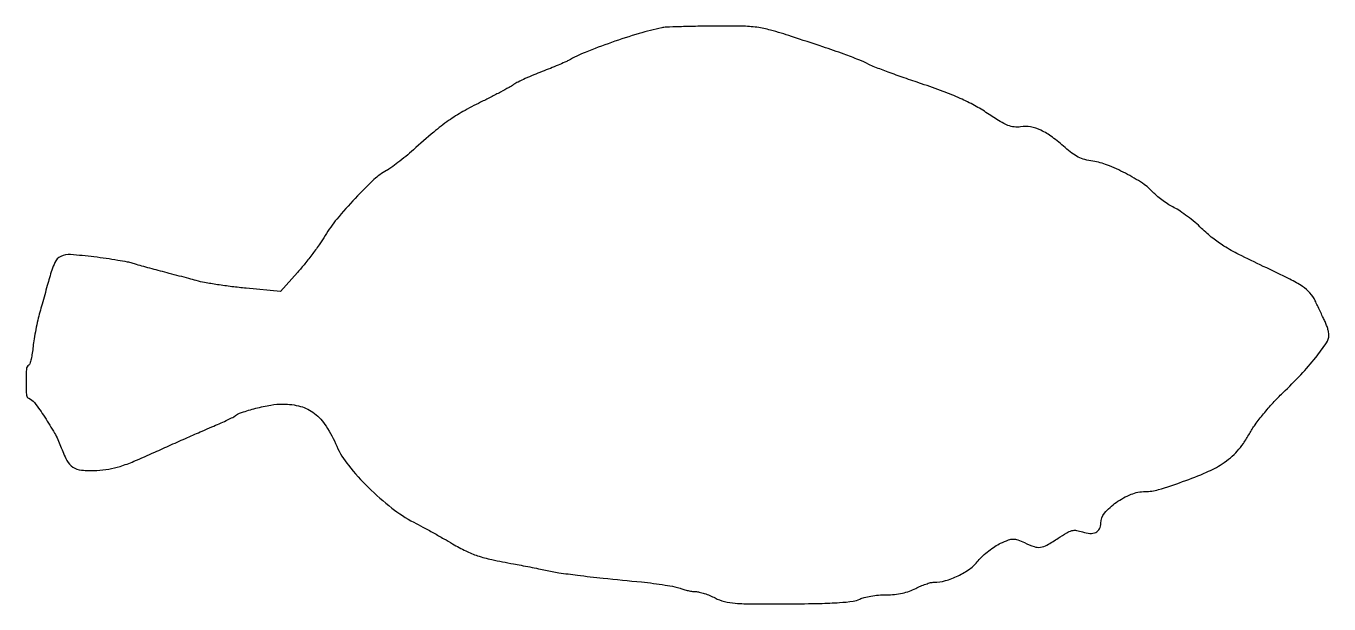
# Model space of a CAD drawing. Extents: x 0 to 417, y 0 to 185.
import ezdxf

# ---------------------------------------------------------------- set-up
doc = ezdxf.new("R2010")
doc.units = 0

msp = doc.modelspace()

# ---------------------------------------------------------------- linework, layer by layer
msp.add_lwpolyline([(203.5, 184.351475, 0.021605), (196.250463, 182.51171, 0.011255), (187.379226, 179.628448, 0.010858), (178.978884, 176.481236, 0.034887), (173.603534, 173.885132, -0.025778), (172.486079, 173.320132, -0.004644), (170.345732, 172.396745, -0.004999), (167.815656, 171.362627, -0.004504), (165.176269, 170.341927, 0.009009), (162.487263, 169.274089, 0.008714), (159.808151, 168.098627, 0.008661), (157.486911, 166.982465, 0.031401), (156.072735, 166.157082, -0.021181), (154.592978, 165.252406, -0.004362), (151.905741, 163.792526, -0.004581), (148.751448, 162.151287, -0.004298), (145.5, 160.5322, 0.014992), (139.810936, 157.545777, 0.025421), (135.266932, 154.670164, 0.021226), (130.516534, 151.002407, 0.00733), (123.965446, 145.318966, -0.008863), (121.537774, 143.225831, -0.008871), (119.038182, 141.220725, -0.008739), (116.796439, 139.548705, -0.034494), (115.333705, 138.643003, 0.067948), (111.357917, 135.797847, 0.014465), (105.331655, 129.767368, 0.015857), (99.499007, 123.17604, 0.03839), (95.744782, 117.872097, -0.017536), (94.06733, 115.279532, -0.008647), (91.765293, 112.099858, -0.008569), (89.259461, 108.878281, -0.012371), (86.926417, 106.124935), (81.475552, 100.005674), (70.487776, 101.039006, -0.007373), (65.914336, 101.537244, -0.006917), (61.258909, 102.179498, -0.006903), (57.145531, 102.863303, -0.023535), (54.5, 103.470473, 0.001909), (52.123257, 104.125301, 0.000908), (49.059375, 104.950898, 0.0009), (45.853695, 105.802277, 0.001279), (43, 106.546876, -0.002106), (40.328125, 107.248756, -0.002136), (37.675, 107.969827, -0.002077), (35.37219, 108.616572, -0.008764), (34, 109.03425, 0.032694), (32.488841, 109.416314, 0.004785), (29.372218, 109.959988, 0.005391), (25.670228, 110.528405, 0.004602), (21.756487, 111.049506, 0.013171), (14.256933, 111.777919, 0.127648), (11.141365, 111.199902, 0.183348), (9.238665, 109.240686, 0.033472), (7.516932, 104.391608, -0.000095), (6.821858, 101.92291, -0.000054), (5.980725, 98.938852, -0.000054), (5.133323, 95.935036, -0.000089), (4.41745, 93.400229, 0.012899), (3.770369, 90.862139, 0.007983), (3.135163, 87.850462, 0.008005), (2.602592, 84.853945, 0.014261), (2.274521, 82.370911, -0.013606), (1.997447, 80.25249, -0.019066), (1.626989, 78.380695, -0.015663), (1.221016, 76.883817, -0.182242), (0.857071, 76.411665, 0.243888), (0.140267, 75.212555, 0.015766), (0.019407, 71.020109, 0.014877), (0.155766, 66.820873, 0.295322), (0.885724, 65.833333, -0.143331), (2.720851, 64.453639, -0.013475), (6.007447, 59.795589, -0.018431), (9.123375, 54.72078, -0.038962), (11.071641, 50.538068, 0.028936), (13.082274, 45.985409, 0.127121), (15.017809, 43.807842, 0.129045), (17.749941, 42.857901, 0.030195), (22.638249, 42.771978, 0.03151), (26.459023, 43.177712, 0.033862), (30.105417, 44.056503, 0.02361), (34.550757, 45.686248, 0.00687), (41.235056, 48.610169, -0.00126), (46.370813, 50.925695, -0.001161), (51.659673, 53.279501, -0.001159), (56.382815, 55.355336, -0.003855), (59.5, 56.688214, 0.004443), (61.870851, 57.705267, 0.005713), (64.03125, 58.684467, 0.004442), (65.821591, 59.540184, 0.048608), (66.5, 59.957884, -0.080519), (68.997612, 61.284746, -0.019023), (73.537496, 62.637539, -0.020472), (78.379431, 63.672711, -0.042446), (82.227799, 64, -0.067444), (87.868544, 63.235651, -0.098781), (92.329656, 60.990331, -0.084809), (96.041754, 56.911565, -0.038722), (99.453478, 50.542127, 0.065827), (103.184623, 44.398876, 0.028625), (109.598532, 37.29655, 0.028538), (117.048069, 30.736479, 0.046732), (124.115416, 26.191185, -0.004582), (126.994775, 24.665325, -0.002749), (130.387028, 22.803456, -0.002753), (133.741573, 20.913956, -0.004794), (136.5, 19.30491, 0.020748), (140.739527, 17.009924, 0.034227), (144.511649, 15.475906, 0.026998), (149.039246, 14.252855, 0.008255), (156, 12.890019, -0.002854), (158.454214, 12.436981, -0.001844), (161.291213, 11.88567, -0.001853), (164.060563, 11.326225, -0.003499), (166.289237, 10.85112, 0.017017), (170.553451, 10.061928, 0.006734), (176.460754, 9.256533, 0.004661), (184.726058, 8.32096, 0.0015), (197, 7.084617, -0.007584), (200.843506, 6.650167, -0.008444), (204.536311, 6.112386, -0.007902), (207.664787, 5.551804, -0.043195), (209.3151, 5.078239, 0.022218), (210.555581, 4.665291, 0.016528), (211.956405, 4.316733, 0.016782), (213.301958, 4.075693, 0.03594), (214.353658, 4, -0.059758), (215.474666, 3.865541, -0.019245), (217.087649, 3.406548, -0.018886), (218.858728, 2.753048, -0.020089), (220.538558, 1.97974, 0.057134), (223.51163, 0.869292, 0.041082), (227.012842, 0.299975, 0.018969), (232.551537, 0.071965, 0.002478), (244.353216, 0.092592, 0.003451), (254.05736, 0.224651, 0.011671), (260.389682, 0.50251, 0.015347), (264.683095, 0.924109, 0.088311), (266.853216, 1.606692, -0.059439), (268.259052, 2.13933, -0.019946), (270.412634, 2.583823, -0.019526), (272.856665, 2.88995, -0.021125), (275.253624, 2.993839, 0.022622), (278.003439, 3.121266, 0.029231), (280.501422, 3.498768, 0.031817), (282.746961, 4.125187, 0.039107), (284.738815, 5, -0.020634), (286.320605, 5.765542, -0.019599), (287.987193, 6.4125, -0.019988), (289.504412, 6.867114, -0.062871), (290.557052, 7, 0.068607), (294.246359, 7.508616, 0.043845), (298.301035, 9.042367, 0.043789), (302.034297, 11.263926, 0.067488), (304.756044, 13.846054, -0.034977), (306.209978, 15.416571, -0.022237), (308.101178, 17.040584, -0.022319), (310.109392, 18.475594, -0.038062), (311.918422, 19.463213, -0.015604), (314.492826, 20.528747, -0.083809), (315.976362, 20.820211, -0.095141), (317.385526, 20.588543, -0.023083), (319.569859, 19.668077, 0.02846), (322.673039, 18.399514, 0.116301), (324.684928, 18.198467, 0.096981), (326.763535, 18.899587, 0.016589), (330.332105, 21.096588, -0.013728), (333.088117, 22.815149, -0.070029), (334.754279, 23.500586, -0.101305), (336.243328, 23.57291, -0.045542), (338.151585, 23.097002, 0.064985), (340.52676, 22.601563, 0.131443), (342.390783, 22.951426, 0.164614), (343.567892, 24.100214, 0.118366), (344, 25.899938, -0.178858), (345.185286, 29.107421, -0.061113), (348.904236, 32.508441, -0.05877), (353.676383, 35.123508, -0.096268), (358.186523, 36, 0.073201), (362.487087, 36.633004, 0.013246), (370.176661, 39.170778, 0.014779), (377.855323, 42.191683, 0.044723), (382.798092, 44.852011, 0.027027), (385.48447, 46.840414, 0.035894), (387.680838, 48.940472, 0.034428), (389.621073, 51.4035, 0.022126), (391.535741, 54.497525, -0.029448), (393.391948, 57.40124, -0.014552), (396.065497, 60.869184, -0.014121), (399.134518, 64.410253, -0.01669), (402.237649, 67.574014, 0.013993), (408.005656, 73.391616, 0.02008), (412.753099, 78.881743, 0.018453), (416.222292, 83.581093, 0.150885), (417, 86.099566, 0.053992), (416.906738, 86.960709, 0.019273), (416.595295, 88.158897, 0.018862), (416.149668, 89.457521, 0.02116), (415.62228, 90.66896, -0.001188), (414.975533, 92.006004, -0.000584), (414.158535, 93.710391, -0.000579), (413.314079, 95.482622, -0.000843), (412.573989, 97.047266, 0.072467), (410.929142, 99.531649, 0.063984), (408.579345, 101.565732, 0.031197), (404.524706, 103.905274, 0.004595), (396, 108.041849, -0.005685), (388.167746, 111.86353, -0.021506), (383.404986, 114.517187, -0.03081), (379.819909, 117.038556, -0.023952), (376.242533, 120.191569, 0.017305), (374.133931, 122.100423, 0.013476), (371.718119, 124.030782, 0.013685), (369.366814, 125.708846, 0.031915), (367.5, 126.799304, -0.023661), (365.785774, 127.763064, -0.016397), (363.940625, 129.004585, -0.016573), (362.24328, 130.317047, -0.032404), (361, 131.489624, 0.059194), (357.335509, 134.592983, 0.026134), (351.857946, 137.818363, 0.026124), (346.080026, 140.45201, 0.059878), (341.459089, 141.660662, -0.032407), (338.912747, 142.179505, -0.04757), (336.776353, 142.985769, -0.045236), (334.75482, 144.21504, -0.025964), (332.550537, 146.029397, 0.026268), (328.476198, 149.37885, 0.049698), (324.825168, 151.548685, 0.062668), (321.479197, 152.626899, 0.087079), (318.336986, 152.667259, -0.067551), (316.262068, 152.613344, -0.06922), (314.266077, 153.116922, -0.041654), (311.763371, 154.383858, -0.00937), (307.741773, 156.965069, 0.022566), (303.581168, 159.483036, 0.019316), (298.992135, 161.759388, 0.016211), (293.521857, 164.004324, 0.008663), (286.630779, 166.439504, -0.003281), (281.099282, 168.327513, -0.004003), (275.949357, 170.16948, -0.003368), (271.643822, 171.781416, -0.028077), (269.744418, 172.632166, 0.024248), (266.543253, 174.095497, 0.00846), (261.806623, 175.896544, 0.005912), (255.06505, 178.240491, 0.001896), (245, 181.564734, 0.010109), (238.325986, 183.592648, 0.035764), (233.942678, 184.496127, 0.029528), (229.077698, 184.850608, 0.005326), (220, 184.878263, 0.002564), (214.300018, 184.805688, 0.003514), (209.171875, 184.678035, 0.002284), (204.86902, 184.520981, 0.041092)], format="xyb", close=True)

doc.saveas('drawing.dxf')
